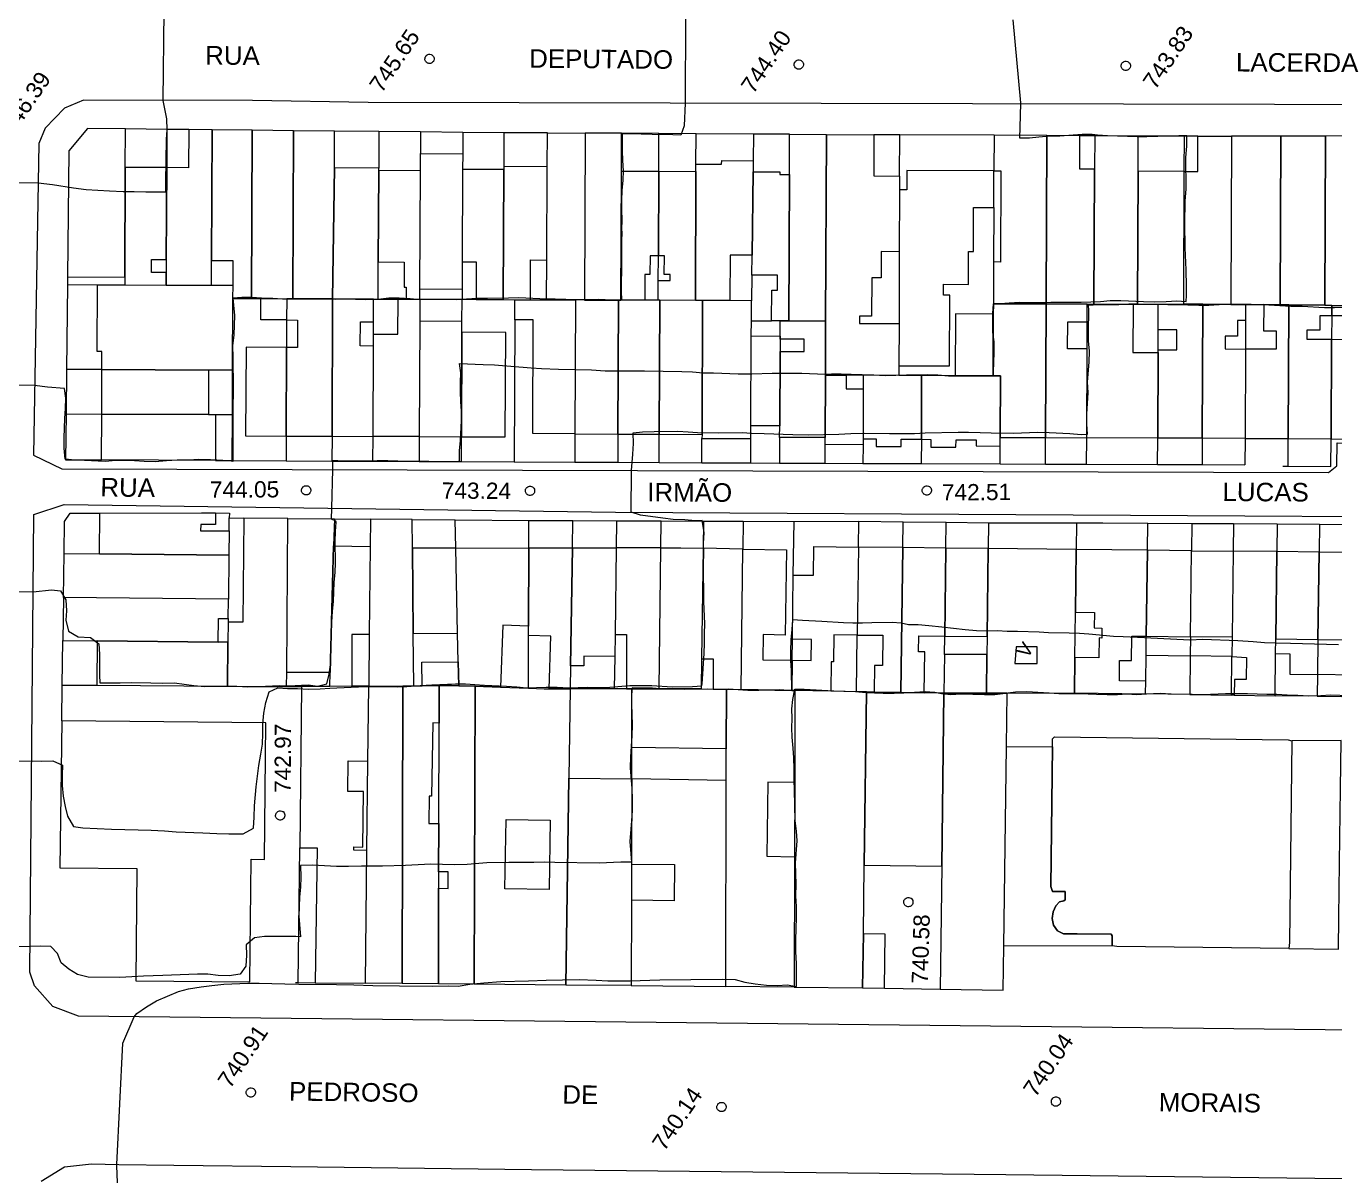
# Model space of a CAD drawing. Header units: metres. Extents: x 325024 to 7190115, y 7391967 to 10157759.
# Drawn here: x 325945.9 to 326087, y 7393134.6 to 7393258.6 of the extents above; entities that cross this region are included whole.
import ezdxf
from ezdxf.enums import TextEntityAlignment as Align

# ---------------------------------------------------------------- set-up
doc = ezdxf.new("R2010")
doc.units = ezdxf.units.M
doc.layers.get('0').update_dxf_attribs({"lineweight": 18})
for name, color, linetype, lineweight in [('100_SIST_VIARIO_MEIO_FIO', 1, 'Continuous', 18), ('160_P_SIMP_ASF_TOP', 7, 'Continuous', 18), ('168_P_SIMP_PARALE_TOP', 7, 'Continuous', 18), ('206_MURO_E_MURO_ARRIMO', 7, 'Continuous', 18), ('214_PROJ_BEIRAL_EDIF', 10, 'Continuous', 18), ('600_CURVA_MESTRA', 14, 'Continuous', 18), ('604_CURVA_INTERM', 7, 'Continuous', 18), ('606_PTO_COTADO', 7, 'Continuous', 18), ('608_PTO_COTADO_INTERVIA', 1, 'Continuous', 18)]:
    doc.layers.add(name, color=color, linetype=linetype, lineweight=lineweight)
doc.styles.add('Style-Arial', font='arial.ttf', dxfattribs={"height": 1.75})

# ---------------------------------------------------------------- blocks, each defined once
blk = doc.blocks.new('SP09')
at = {"color": 0, "linetype": 'Continuous'}
blk.add_lwpolyline([(-0.03, -0.51), (-0.14, -0.49), (-0.24, -0.46), (-0.31, -0.42), (-0.35, -0.39), (-0.42, -0.31), (-0.47, -0.24), (-0.51, -0.15), (-0.52, -0.09), (-0.52, 0.03), (-0.51, 0.11), (-0.48, 0.2), (-0.44, 0.27), (-0.4, 0.33), (-0.32, 0.39), (-0.23, 0.44), (-0.15, 0.48), (-0.1, 0.48), (-0.03, 0.48), (0.08, 0.48), (0.19, 0.44), (0.27, 0.4), (0.35, 0.32), (0.41, 0.23), (0.46, 0.11), (0.48, 0.03), (0.48, -0.03), (0.47, -0.08), (0.44, -0.21), (0.38, -0.3), (0.31, -0.38), (0.23, -0.44), (0.1, -0.49), (0.02, -0.51)], close=True, dxfattribs=at)

msp = doc.modelspace()

# ---------------------------------------------------------------- linework, layer by layer
at = {"layer": '100_SIST_VIARIO_MEIO_FIO'}
for points in [[(326099.874, 7393250.045), (326157.41, 7393249.275), (326160.073, 7393247.978), (326161.406, 7393246.186), (326161.914, 7393244.011), (326161.632, 7393186.544), (326160.989, 7393153.836), (326160.048, 7393151.811), (326158.382, 7393150.323), (326156.264, 7393149.612), (326108.934, 7393150.104), (325951.581, 7393151.809), (325948.802, 7393152.852), (325946.853, 7393155.089), (325946.333, 7393156.555), (325946.771, 7393205.918), (325950.036, 7393207.008), (326009.491, 7393206.178), (326108.176, 7393205.594), (326108.257, 7393213.333), (326099.404, 7393213.382), (326099.658, 7393233.89)], [(325970.343, 7393250.546), (325952.118, 7393250.601), (325950.057, 7393249.726), (325947.998, 7393247.581), (325947.31, 7393245.933), (325946.716, 7393212.305), (325949.776, 7393210.848), (326086.36, 7393210.435), (326087.268, 7393211.154), (326087.285, 7393213.652), (326096.438, 7393213.569), (326096.643, 7393236.735), (326096.812, 7393250.086), (325982.822, 7393250.332)]]:
    msp.add_lwpolyline(points, close=True, dxfattribs=at)
msp.add_lwpolyline([(326154.585, 7393133.469), (326051.557, 7393134.71), (326000.413, 7393135.256), (325974.475, 7393135.565), (325961.878, 7393135.725), (325955.95, 7393135.8), (325952.986, 7393135.838), (325950.057, 7393135.542), (325947.572, 7393133.979)], dxfattribs=at)
at = {"layer": '206_MURO_E_MURO_ARRIMO'}
for p, q in [((325961.108, 7393247.453), (325956.634, 7393247.5)), ((325963.471, 7393247.428), (325961.108, 7393247.453)), ((325983.967, 7393247.214), (325979.191, 7393247.264)), ((325988.464, 7393247.167), (325983.967, 7393247.214)), ((325993.014, 7393247.119), (325988.464, 7393247.167)), ((325997.443, 7393247.095), (325993.014, 7393247.119)), ((326002.135, 7393247.07), (325997.443, 7393247.095)), ((326014.163, 7393247.005), (326010.145, 7393247.027)), ((326018.169, 7393246.983), (326014.163, 7393247.005)), ((326024.368, 7393246.95), (326018.169, 7393246.983)), ((326028.248, 7393246.929), (326024.368, 7393246.95)), ((326040.136, 7393246.864), (326037.348, 7393246.879)), ((326050.297, 7393246.809), (326040.136, 7393246.864)), ((326061.146, 7393246.75), (326059.544, 7393246.759)), ((326069.657, 7393246.704), (326065.843, 7393246.725)), ((326070.821, 7393246.706), (326069.657, 7393246.704)), ((326072.266, 7393246.709), (326070.821, 7393246.706)), ((325950.411, 7393231.532), (325950.403, 7393230.711)), ((325950.403, 7393230.711), (325950.306, 7393221.556)), ((325950.306, 7393221.556), (325950.241, 7393216.767)), ((325950.241, 7393216.767), (325950.173, 7393211.818)), ((326086.606, 7393211.092), (326086.646, 7393214.078)), ((325950.173, 7393211.818), (325954.065, 7393211.8)), ((325966.35, 7393211.744), (325968.127, 7393211.735)), ((325968.127, 7393211.735), (325973.963, 7393211.709)), ((325973.963, 7393211.709), (325978.91, 7393211.686)), ((325978.91, 7393211.686), (325983.326, 7393211.666)), ((325983.326, 7393211.666), (325988.315, 7393211.643)), ((325988.315, 7393211.643), (325992.865, 7393211.622)), ((325992.865, 7393211.622), (325998.559, 7393211.596)), ((325998.559, 7393211.596), (326005.089, 7393211.566)), ((326005.089, 7393211.566), (326009.719, 7393211.545)), ((326009.719, 7393211.545), (326014.192, 7393211.524)), ((326014.192, 7393211.524), (326018.796, 7393211.503)), ((326018.796, 7393211.503), (326024.063, 7393211.479)), ((326024.063, 7393211.479), (326027.168, 7393211.465)), ((326027.168, 7393211.465), (326032.073, 7393211.443)), ((326032.073, 7393211.443), (326036.161, 7393211.424)), ((326036.161, 7393211.424), (326042.446, 7393211.404)), ((326042.446, 7393211.404), (326050.958, 7393211.376)), ((326050.958, 7393211.376), (326055.849, 7393211.361)), ((326055.849, 7393211.361), (326060.276, 7393211.346)), ((326060.276, 7393211.346), (326067.926, 7393211.322)), ((326067.926, 7393211.322), (326072.736, 7393211.306)), ((326072.736, 7393211.306), (326077.349, 7393211.291)), ((326081.446, 7393211.125), (326082.006, 7393211.121)), ((326082.006, 7393211.121), (326086.606, 7393211.092)), ((325950.081, 7393205.173), (325950.7, 7393206.06)), ((325950.7, 7393206.06), (325953.891, 7393206.071)), ((325966.357, 7393206.081), (325967.851, 7393206.056)), ((325967.851, 7393206.056), (325967.842, 7393205.541)), ((325950.034, 7393201.723), (325950.081, 7393205.173)), ((325967.842, 7393205.541), (325969.419, 7393205.528)), ((325979.176, 7393205.451), (325983.069, 7393205.42)), ((325987.546, 7393205.385), (325992.195, 7393205.348)), ((325992.195, 7393205.348), (326000.146, 7393205.285)), ((326000.146, 7393205.285), (326004.882, 7393205.264)), ((326004.882, 7393205.264), (326009.589, 7393205.243)), ((326009.589, 7393205.243), (326014.41, 7393205.222)), ((326014.41, 7393205.222), (326018.956, 7393205.202)), ((326018.956, 7393205.202), (326023.255, 7393205.183)), ((326023.255, 7393205.183), (326028.73, 7393205.158)), ((326028.73, 7393205.158), (326035.711, 7393205.2)), ((326035.711, 7393205.2), (326040.494, 7393205.138)), ((326040.494, 7393205.138), (326045.131, 7393205.078)), ((326045.131, 7393205.078), (326049.714, 7393205.018)), ((326049.714, 7393205.018), (326059.19, 7393205.019)), ((326059.19, 7393205.019), (326062.027, 7393205.02)), ((326062.027, 7393205.02), (326066.869, 7393204.989)), ((326066.869, 7393204.989), (326071.635, 7393204.958)), ((326071.635, 7393204.958), (326076.119, 7393204.929)), ((326076.119, 7393204.929), (326080.826, 7393204.899)), ((326080.826, 7393204.899), (326085.375, 7393204.87)), ((326085.375, 7393204.87), (326093.272, 7393204.82)), ((325949.839, 7393187.528), (325949.905, 7393192.34)), ((325949.786, 7393183.681), (325949.839, 7393187.528)), ((325974.98, 7393155.443), (325975.275, 7393155.44)), ((325975.275, 7393155.44), (325977.111, 7393155.42)), ((326038.468, 7393154.832), (326044.488, 7393154.74))]:
    msp.add_line(p, q, dxfattribs=at)
for points in [[(325961.108, 7393247.453), (325961.09, 7393243.328)], [(325983.967, 7393247.214), (325983.95, 7393243.283)], [(325988.464, 7393247.167), (325988.454, 7393244.836)], [(325993.014, 7393247.119), (325993.004, 7393244.817)], [(325997.443, 7393247.095), (325997.428, 7393243.442)], [(326014.146, 7393242.933), (326014.163, 7393247.005)], [(326018.155, 7393243.705), (326018.169, 7393246.983)], [(326024.368, 7393246.95), (326024.331, 7393244.067)], [(326040.117, 7393242.411), (326040.136, 7393246.864)], [(326070.805, 7393242.909), (326070.821, 7393246.706)], [(326050.265, 7393239.032), (326050.24, 7393233.148)], [(326014.097, 7393231.16), (326014.108, 7393233.807)], [(326024.172, 7393231.732), (326024.136, 7393228.973)], [(325950.403, 7393230.711), (325953.643, 7393230.697)], [(325992.943, 7393230.187), (325992.938, 7393229.104)], [(325983.891, 7393229.142), (325986.038, 7393229.133)], [(325992.938, 7393229.104), (325988.388, 7393229.123)], [(325992.928, 7393226.73), (325992.938, 7393229.104)], [(325994.458, 7393229.098), (325992.938, 7393229.104)], [(326086.701, 7393227.368), (326086.69, 7393224.773)], [(325974.026, 7393226.893), (325974.014, 7393223.932)], [(325983.383, 7393225.361), (325983.389, 7393226.701)], [(325998.624, 7393226.918), (325998.559, 7393211.596)], [(326024.127, 7393226.808), (326026.309, 7393226.799)], [(326067.977, 7393223.666), (326067.986, 7393225.834)], [(326077.414, 7393226.844), (326077.401, 7393223.757)], [(325954.106, 7393221.54), (325950.306, 7393221.556)], [(325968.168, 7393221.481), (325968.148, 7393216.693)], [(325950.241, 7393216.767), (325954.086, 7393216.751)], [(325966.371, 7393216.7), (325968.148, 7393216.693)], [(325968.148, 7393216.693), (325968.127, 7393211.735)], [(325973.974, 7393214.382), (325973.963, 7393211.709)], [(325978.921, 7393214.361), (325978.91, 7393211.686)], [(325983.326, 7393211.666), (325983.337, 7393214.343)], [(325988.326, 7393214.322), (325988.315, 7393211.643)], [(325992.865, 7393211.622), (325992.876, 7393214.303)], [(326005.102, 7393214.618), (326005.089, 7393211.566)], [(326009.732, 7393214.598), (326009.719, 7393211.545)], [(326014.192, 7393211.524), (326014.205, 7393214.58)], [(326027.18, 7393214.233), (326027.168, 7393211.465)], [(326018.796, 7393211.503), (326018.807, 7393214.128)], [(326024.063, 7393211.479), (326024.074, 7393214.106)], [(326032.073, 7393211.443), (326032.081, 7393213.451)], [(326036.17, 7393213.434), (326036.161, 7393211.424)], [(326042.457, 7393214.027), (326042.446, 7393211.404)], [(326050.958, 7393211.376), (326050.966, 7393213.3)], [(326055.849, 7393211.361), (326055.861, 7393214.213)], [(326060.276, 7393211.346), (326060.288, 7393214.193)], [(326067.926, 7393211.322), (326067.937, 7393214.16)], [(326072.748, 7393214.139), (326072.736, 7393211.306)], [(326077.361, 7393214.118), (326077.349, 7393211.291)], [(326082.006, 7393211.121), (326082.018, 7393214.098)], [(325967.827, 7393204.149), (325967.842, 7393205.541)], [(325992.261, 7393202.299), (325992.195, 7393205.348)], [(326000.138, 7393202.305), (326000.146, 7393205.285)], [(326004.837, 7393202.309), (326004.882, 7393205.264)], [(326009.589, 7393205.243), (326009.551, 7393202.313)], [(326014.372, 7393202.317), (326014.41, 7393205.222)], [(326018.956, 7393205.202), (326018.918, 7393202.274)], [(326023.255, 7393205.183), (326023.216, 7393202.194)], [(326028.654, 7393199.384), (326028.73, 7393205.158)], [(326035.675, 7393202.397), (326035.711, 7393205.2)], [(326040.457, 7393202.346), (326040.494, 7393205.138)], [(326045.096, 7393202.296), (326045.131, 7393205.078)], [(326049.714, 7393205.018), (326049.678, 7393202.247)], [(326059.19, 7393205.019), (326059.154, 7393202.146)], [(326066.831, 7393202.063), (326066.869, 7393204.989)], [(326071.635, 7393204.958), (326071.598, 7393202.012)], [(326076.119, 7393204.929), (326076.081, 7393201.964)], [(326080.826, 7393204.899), (326080.788, 7393201.914)], [(326085.375, 7393204.87), (326085.337, 7393201.865)], [(325967.726, 7393194.705), (325967.722, 7393194.321)], [(326000.099, 7393187.188), (326000.114, 7393192.865)], [(326028.535, 7393190.198), (326028.564, 7393192.458)], [(326035.472, 7393186.81), (326035.551, 7393192.92)], [(326044.949, 7393190.815), (326044.974, 7393192.802)], [(326066.686, 7393190.738), (326066.713, 7393192.795)], [(326071.479, 7393192.734), (326071.453, 7393190.677)], [(326085.216, 7393192.437), (326085.168, 7393188.662)], [(326009.399, 7393190.617), (326009.353, 7393187.116)], [(325949.839, 7393187.528), (325953.572, 7393187.502)], [(325974.025, 7393187.383), (325975.617, 7393187.384)], [(326076.182, 7393186.432), (326075.883, 7393186.435)], [(325975.275, 7393155.44), (325975.431, 7393169.982)]]:
    msp.add_lwpolyline(points, dxfattribs=at)
at = {"layer": '214_PROJ_BEIRAL_EDIF'}
for points in [[(325956.617, 7393243.347), (325956.634, 7393247.5), (325952.559, 7393247.542), (325950.554, 7393245.148), (325950.411, 7393231.532), (325956.567, 7393231.507)], [(325961.09, 7393243.328), (325961.049, 7393233.413), (325961.043, 7393232.011), (325961.037, 7393230.666), (325965.911, 7393230.646), (325965.923, 7393233.317), (325965.982, 7393247.402), (325963.471, 7393247.428), (325963.454, 7393243.319)], [(325965.923, 7393233.317), (325968.217, 7393233.307), (325968.206, 7393230.636), (325968.2, 7393229.208), (325970.226, 7393229.199), (325970.302, 7393247.357), (325965.982, 7393247.402)], [(325971.239, 7393229.195), (325974.036, 7393229.183), (325974.703, 7393229.18), (325974.779, 7393247.31), (325970.302, 7393247.357), (325970.226, 7393229.199)], [(325979.174, 7393243.303), (325979.191, 7393247.264), (325974.779, 7393247.31), (325974.703, 7393229.18), (325978.983, 7393229.162)], [(326002.078, 7393233.362), (326002.12, 7393243.422), (326002.135, 7393247.07), (326006.205, 7393247.048), (326006.129, 7393229.049), (326005.162, 7393229.053), (326002.06, 7393229.066)], [(326010.127, 7393242.95), (326010.145, 7393247.027), (326006.205, 7393247.048), (326006.129, 7393229.049), (326009.792, 7393229.034), (326010.069, 7393229.032)], [(326028.23, 7393242.595), (326028.248, 7393246.929), (326032.221, 7393246.907), (326032.137, 7393226.774), (326028.164, 7393226.791)], [(326040.05, 7393226.5), (326040.031, 7393221.955), (326040.027, 7393220.911), (326036.201, 7393220.927), (326034.353, 7393220.935), (326032.113, 7393220.944), (326032.137, 7393226.774), (326032.221, 7393246.907), (326037.348, 7393246.879), (326037.329, 7393242.423), (326040.117, 7393242.411), (326040.111, 7393240.945), (326040.083, 7393234.258), (326038.128, 7393234.267), (326038.117, 7393231.429), (326037.117, 7393231.433), (326037.1, 7393227.311), (326035.802, 7393227.317), (326035.799, 7393226.518)], [(326050.24, 7393233.148), (326050.221, 7393228.636), (326055.921, 7393228.623), (326055.997, 7393246.778), (326050.297, 7393246.809), (326050.281, 7393242.966), (326051.029, 7393242.963), (326050.988, 7393233.144)], [(326061.131, 7393243.156), (326059.529, 7393243.162), (326059.544, 7393246.759), (326055.997, 7393246.778), (326055.921, 7393228.623), (326060.348, 7393228.613), (326061.07, 7393228.612)], [(326061.131, 7393243.156), (326061.07, 7393228.612), (326065.297, 7393228.602), (326065.767, 7393228.601), (326065.827, 7393242.93), (326065.843, 7393246.725), (326061.146, 7393246.75)], [(326070.805, 7393242.909), (326072.25, 7393242.903), (326072.266, 7393246.709), (326075.894, 7393246.715), (326075.818, 7393228.578), (326072.809, 7393228.585), (326070.745, 7393228.59)], [(326079.376, 7393228.555), (326081.148, 7393228.538), (326081.224, 7393246.725), (326075.894, 7393246.715), (326075.818, 7393228.578), (326077.421, 7393228.575)], [(326086.03, 7393246.733), (326081.224, 7393246.725), (326081.148, 7393228.538), (326082.079, 7393228.525), (326085.954, 7393228.475)], [(326086.03, 7393246.733), (326085.954, 7393228.475), (326086.706, 7393228.465), (326090.98, 7393228.409), (326091.057, 7393246.742)], [(325992.997, 7393243.139), (325992.955, 7393233.175), (325992.943, 7393230.187), (325988.393, 7393230.206), (325988.446, 7393242.987), (325988.454, 7393244.836), (325993.004, 7393244.817)], [(326021.809, 7393228.983), (326018.87, 7393228.996), (326018.094, 7393228.999), (326018.152, 7393242.916), (326018.155, 7393243.705), (326020.927, 7393243.693), (326020.929, 7393244.081), (326024.331, 7393244.067), (326024.315, 7393242.867), (326024.199, 7393233.867), (326021.83, 7393233.877)], [(325961.043, 7393232.011), (325959.465, 7393232.017), (325959.471, 7393233.419), (325961.049, 7393233.413), (325961.09, 7393243.328), (325956.617, 7393243.347), (325956.567, 7393231.507), (325956.564, 7393230.685), (325961.037, 7393230.666)], [(325983.908, 7393233.159), (325983.949, 7393243.006), (325983.95, 7393243.283), (325979.174, 7393243.303), (325978.983, 7393229.162), (325983.399, 7393229.144), (325983.891, 7393229.142)], [(325988.388, 7393229.123), (325988.393, 7393230.206), (325988.446, 7393242.987), (325983.949, 7393243.006), (325983.908, 7393233.159), (325986.711, 7393233.147), (325986.7, 7393230.419), (325986.917, 7393230.418), (325986.912, 7393229.129)], [(325994.458, 7393229.098), (325997.368, 7393229.086), (325997.427, 7393243.12), (325992.997, 7393243.139), (325992.955, 7393233.175), (325994.476, 7393233.169)], [(326000.3, 7393229.073), (326000.318, 7393233.369), (326002.078, 7393233.362), (326002.12, 7393243.422), (325997.428, 7393243.442), (325997.427, 7393243.12), (325997.368, 7393229.086), (325998.633, 7393229.08)], [(326014.146, 7393242.933), (326014.108, 7393233.807), (326013.208, 7393233.81), (326013.199, 7393231.81), (326012.652, 7393231.813), (326012.641, 7393229.022), (326010.069, 7393229.032), (326010.127, 7393242.95)], [(326014.097, 7393231.16), (326015.368, 7393231.155), (326015.371, 7393231.788), (326014.74, 7393231.791), (326014.749, 7393233.804), (326014.108, 7393233.807), (326014.146, 7393242.933), (326018.152, 7393242.916), (326018.094, 7393228.999), (326014.266, 7393229.015), (326014.088, 7393229.016)], [(326026.309, 7393226.799), (326026.323, 7393230.095), (326026.954, 7393230.093), (326026.961, 7393231.72), (326024.172, 7393231.732), (326024.199, 7393233.867), (326024.315, 7393242.867), (326027.211, 7393242.855), (326027.21, 7393242.599), (326028.23, 7393242.595), (326028.164, 7393226.791), (326027.233, 7393226.795)], [(326050.265, 7393239.032), (326050.281, 7393242.966), (326040.888, 7393243.005), (326040.879, 7393240.942), (326040.111, 7393240.945), (326040.083, 7393234.258), (326040.05, 7393226.5), (326040.031, 7393221.955), (326045.498, 7393221.932), (326045.53, 7393229.556), (326044.835, 7393229.559), (326044.84, 7393230.742), (326047.537, 7393230.73), (326047.551, 7393234.277), (326048.066, 7393234.275), (326048.086, 7393239.041)], [(326065.827, 7393242.93), (326065.767, 7393228.601), (326067.998, 7393228.596), (326070.745, 7393228.59), (326070.805, 7393242.909)], [(325953.643, 7393230.697), (325956.564, 7393230.685), (325961.037, 7393230.666), (325965.911, 7393230.646), (325968.206, 7393230.636), (325968.2, 7393229.208), (325968.168, 7393221.481), (325965.616, 7393221.492), (325954.106, 7393221.54), (325954.114, 7393223.498), (325953.613, 7393223.5)], [(325971.239, 7393229.195), (325974.036, 7393229.183), (325974.026, 7393226.893), (325971.229, 7393226.904)], [(325978.921, 7393214.361), (325978.983, 7393229.162), (325974.703, 7393229.18), (325974.036, 7393229.183), (325974.026, 7393226.893), (325975.203, 7393226.888), (325975.191, 7393223.927), (325974.014, 7393223.932), (325973.974, 7393214.382)], [(325983.389, 7393226.701), (325983.399, 7393229.144), (325978.983, 7393229.162), (325978.921, 7393214.361), (325983.337, 7393214.343), (325983.378, 7393224.087), (325981.966, 7393224.093), (325981.977, 7393226.707)], [(325983.337, 7393214.343), (325983.378, 7393224.087), (325983.383, 7393225.361), (325986.022, 7393225.35), (325986.038, 7393229.133), (325986.912, 7393229.129), (325988.388, 7393229.123), (325988.378, 7393226.749), (325988.326, 7393214.322)], [(326000.3, 7393229.073), (326002.06, 7393229.066), (326005.162, 7393229.053), (326005.102, 7393214.618), (326000.566, 7393214.637), (326000.617, 7393226.909), (325998.624, 7393226.918), (325998.633, 7393229.08)], [(326009.732, 7393214.598), (326009.792, 7393229.034), (326006.129, 7393229.049), (326005.162, 7393229.053), (326005.102, 7393214.618)], [(326014.205, 7393214.58), (326014.266, 7393229.015), (326014.088, 7393229.016), (326012.641, 7393229.022), (326010.069, 7393229.032), (326009.792, 7393229.034), (326009.732, 7393214.598)], [(326014.205, 7393214.58), (326018.809, 7393214.56), (326018.87, 7393228.996), (326018.094, 7393228.999), (326014.266, 7393229.015)], [(326018.87, 7393228.996), (326018.809, 7393214.56), (326018.807, 7393214.128), (326024.074, 7393214.106), (326024.08, 7393215.493), (326024.121, 7393225.173), (326024.127, 7393226.808), (326024.136, 7393228.973), (326021.809, 7393228.983)], [(326050.969, 7393214.234), (326055.861, 7393214.213), (326055.921, 7393228.623), (326050.221, 7393228.636), (326050.217, 7393227.528), (326050.189, 7393220.869), (326050.997, 7393220.865)], [(326060.34, 7393226.687), (326060.348, 7393228.613), (326055.921, 7393228.623), (326055.861, 7393214.213), (326060.288, 7393214.193), (326060.328, 7393223.78), (326058.223, 7393223.789), (326058.235, 7393226.696)], [(326065.297, 7393228.602), (326065.275, 7393223.386), (326067.976, 7393223.375), (326067.937, 7393214.16), (326060.288, 7393214.193), (326060.328, 7393223.78), (326060.34, 7393226.687), (326060.348, 7393228.613), (326061.07, 7393228.612)], [(326067.986, 7393225.834), (326067.998, 7393228.596), (326070.745, 7393228.59), (326072.809, 7393228.585), (326072.748, 7393214.139), (326067.937, 7393214.16), (326067.976, 7393223.375), (326067.977, 7393223.666), (326070.006, 7393223.658), (326070.015, 7393225.826)], [(326077.414, 7393226.844), (326076.539, 7393226.848), (326076.532, 7393225.134), (326075.209, 7393225.14), (326075.203, 7393223.766), (326077.401, 7393223.757), (326077.361, 7393214.118), (326072.748, 7393214.139), (326072.809, 7393228.585), (326075.818, 7393228.578), (326077.421, 7393228.575)], [(326082.018, 7393214.098), (326082.079, 7393228.525), (326081.148, 7393228.538), (326079.376, 7393228.555), (326079.365, 7393225.74), (326080.714, 7393225.734), (326080.706, 7393223.743), (326077.401, 7393223.757), (326077.361, 7393214.118)], [(326082.018, 7393214.098), (326086.646, 7393214.078), (326086.69, 7393224.773), (326084.069, 7393224.784), (326084.073, 7393225.83), (326085.441, 7393225.824), (326085.447, 7393227.374), (326086.701, 7393227.368), (326086.706, 7393228.465), (326085.954, 7393228.475), (326082.079, 7393228.525)], [(326086.69, 7393224.773), (326086.646, 7393214.078), (326091.057, 7393214.02), (326091.097, 7393223.546), (326091.103, 7393224.963), (326090.98, 7393228.409), (326086.706, 7393228.465), (326086.701, 7393227.368), (326088.557, 7393227.361), (326088.546, 7393224.765)], [(326046.108, 7393220.886), (326050.189, 7393220.869), (326050.217, 7393227.528), (326046.136, 7393227.545)], [(325992.876, 7393214.303), (325992.924, 7393225.569), (325992.928, 7393226.73), (325988.378, 7393226.749), (325988.326, 7393214.322)], [(325992.924, 7393225.569), (325992.876, 7393214.303), (325997.6, 7393214.283), (325997.647, 7393225.549)], [(326027.224, 7393224.821), (326027.226, 7393225.16), (326027.233, 7393226.795), (326028.164, 7393226.791), (326032.137, 7393226.774), (326032.113, 7393220.944), (326032.085, 7393214.213), (326027.18, 7393214.233), (326027.185, 7393215.48), (326027.219, 7393223.494), (326029.811, 7393223.483), (326029.817, 7393224.81)], [(326027.224, 7393224.821), (326027.219, 7393223.494), (326027.185, 7393215.48), (326024.08, 7393215.493), (326024.121, 7393225.173), (326027.226, 7393225.16)], [(325973.974, 7393214.382), (325974.014, 7393223.932), (325969.646, 7393223.951), (325969.606, 7393214.4)], [(325954.086, 7393216.751), (325954.106, 7393221.54), (325965.616, 7393221.492), (325965.596, 7393216.703)], [(326032.085, 7393214.213), (326032.113, 7393220.944), (326034.353, 7393220.935), (326034.347, 7393219.474), (326036.195, 7393219.466), (326036.173, 7393214.088), (326036.17, 7393213.434), (326032.081, 7393213.451)], [(326042.457, 7393214.027), (326042.486, 7393220.901), (326040.027, 7393220.911), (326036.201, 7393220.927), (326036.195, 7393219.466), (326036.173, 7393214.088), (326037.596, 7393214.082), (326037.593, 7393213.255), (326040.277, 7393213.243), (326040.28, 7393214.036)], [(326050.189, 7393220.869), (326046.108, 7393220.886), (326042.486, 7393220.901), (326042.457, 7393214.027), (326043.491, 7393214.023), (326043.488, 7393213.187), (326046.192, 7393213.176), (326046.196, 7393213.976), (326048.364, 7393213.967), (326048.361, 7393213.31), (326050.966, 7393213.3), (326050.969, 7393214.234), (326050.997, 7393220.865)], [(325954.086, 7393216.751), (325965.596, 7393216.703), (325966.371, 7393216.7), (325966.35, 7393211.744), (325954.065, 7393211.8)], [(325967.827, 7393204.149), (325967.799, 7393201.533), (325953.861, 7393201.682), (325953.891, 7393206.071), (325964.839, 7393206.107), (325966.357, 7393206.081), (325966.348, 7393204.826), (325964.756, 7393204.837), (325964.752, 7393204.171)], [(325967.722, 7393194.321), (325967.699, 7393192.149), (325967.648, 7393187.405), (325971.003, 7393187.382), (325974.025, 7393187.383), (325974.037, 7393188.888), (325974.168, 7393205.491), (325969.419, 7393205.528), (325969.299, 7393194.304)], [(325979.094, 7393202.525), (325978.711, 7393188.89), (325974.037, 7393188.888), (325974.168, 7393205.491), (325979.176, 7393205.451)], [(325987.678, 7393193.069), (325987.579, 7393202.296), (325987.546, 7393205.385), (325983.069, 7393205.42), (325983.037, 7393202.483), (325982.936, 7393192.994), (325982.876, 7393187.39), (325986.555, 7393187.429), (325987.739, 7393187.442)], [(325953.861, 7393201.682), (325967.799, 7393201.533), (325967.748, 7393196.775), (325949.968, 7393196.966), (325950.034, 7393201.723)], [(325981.069, 7393187.388), (325978.669, 7393187.385), (325978.711, 7393188.89), (325979.094, 7393202.525), (325983.037, 7393202.483), (325982.936, 7393192.994), (325981.067, 7393192.994)], [(325992.261, 7393202.299), (325987.579, 7393202.296), (325987.678, 7393193.069), (325992.46, 7393193.12)], [(326000.138, 7393202.305), (326000.116, 7393193.884), (325997.339, 7393193.983), (325997.1, 7393187.295), (325994.337, 7393187.394), (325992.583, 7393187.457), (325992.527, 7393190.024), (325992.46, 7393193.12), (325992.261, 7393202.299)], [(326002.312, 7393187.126), (326002.515, 7393192.779), (326000.114, 7393192.865), (326000.116, 7393193.884), (326000.138, 7393202.305), (326004.837, 7393202.309), (326004.642, 7393189.603), (326004.604, 7393187.123)], [(326009.551, 7393202.313), (326009.429, 7393192.971), (326009.399, 7393190.617), (326006.078, 7393190.622), (326006.077, 7393189.6), (326004.642, 7393189.603), (326004.837, 7393202.309)], [(326010.672, 7393187.114), (326011.259, 7393187.113), (326014.174, 7393187.109), (326014.372, 7393202.317), (326009.551, 7393202.313), (326009.429, 7393192.971), (326010.681, 7393192.97)], [(326014.372, 7393202.317), (326016.521, 7393202.318), (326018.918, 7393202.274), (326018.763, 7393190.357), (326018.721, 7393187.102), (326014.174, 7393187.109)], [(326019.994, 7393187.098), (326021.445, 7393187.071), (326023.019, 7393187.042), (326023.216, 7393202.194), (326018.918, 7393202.274), (326018.763, 7393190.357), (326019.999, 7393190.356)], [(326023.216, 7393202.194), (326027.935, 7393202.106), (326027.764, 7393192.917), (326025.415, 7393192.961), (326025.365, 7393190.247), (326028.535, 7393190.198), (326028.492, 7393186.94), (326023.019, 7393187.042)], [(326032.686, 7393186.862), (326028.833, 7393186.934), (326028.492, 7393186.94), (326028.535, 7393190.198), (326030.576, 7393190.166), (326030.6, 7393192.436), (326028.564, 7393192.458), (326028.654, 7393199.384), (326030.815, 7393199.361), (326030.848, 7393202.449), (326035.675, 7393202.397), (326035.551, 7393192.92), (326033.018, 7393192.948), (326032.987, 7393190.026), (326032.72, 7393190.029)], [(326037.388, 7393186.775), (326040.254, 7393186.721), (326040.457, 7393202.346), (326035.675, 7393202.397), (326035.551, 7393192.92), (326038.296, 7393192.891), (326038.261, 7393189.636), (326037.419, 7393189.645)], [(326040.457, 7393202.346), (326040.254, 7393186.721), (326042.779, 7393186.68), (326042.826, 7393191.098), (326042.155, 7393191.106), (326042.173, 7393192.832), (326044.974, 7393192.802), (326045.096, 7393202.296)], [(326049.557, 7393192.753), (326049.678, 7393202.247), (326045.096, 7393202.296), (326044.974, 7393192.802)], [(326049.678, 7393202.247), (326049.557, 7393192.753), (326049.532, 7393190.823), (326049.479, 7393186.655), (326051.704, 7393186.659), (326058.956, 7393186.672), (326059.005, 7393190.486), (326059.067, 7393195.378), (326059.154, 7393202.146)], [(326059.005, 7393190.486), (326058.956, 7393186.672), (326066.633, 7393186.56), (326066.65, 7393187.931), (326063.805, 7393187.967), (326063.834, 7393190.18), (326065.133, 7393190.163), (326065.167, 7393192.814), (326066.713, 7393192.795), (326066.831, 7393202.063), (326059.154, 7393202.146), (326059.067, 7393195.378), (326061.118, 7393195.352), (326061.097, 7393193.679), (326061.926, 7393193.668), (326061.912, 7393192.597), (326061.631, 7393192.6), (326061.603, 7393190.453)], [(326066.831, 7393202.063), (326066.713, 7393192.795), (326071.479, 7393192.734), (326071.598, 7393202.012)], [(326071.479, 7393192.734), (326071.598, 7393202.012), (326076.081, 7393201.964), (326075.963, 7393192.676)], [(326076.182, 7393186.432), (326080.589, 7393186.378), (326080.647, 7393190.912), (326080.667, 7393192.495), (326080.788, 7393201.914), (326076.081, 7393201.964), (326075.963, 7393192.676), (326075.936, 7393190.62), (326077.52, 7393190.48), (326077.489, 7393188.113), (326076.204, 7393188.129)], [(326085.216, 7393192.437), (326085.337, 7393201.865), (326080.788, 7393201.914), (326080.667, 7393192.495)], [(326085.168, 7393188.662), (326085.138, 7393186.322), (326087.785, 7393186.29), (326093.034, 7393186.226), (326093.084, 7393190.092), (326093.167, 7393196.61), (326093.179, 7393197.573), (326090.193, 7393197.605), (326090.238, 7393201.813), (326085.337, 7393201.865), (326085.216, 7393192.437), (326089.07, 7393192.387), (326089.021, 7393188.577)], [(325953.605, 7393192.3), (325966.651, 7393192.16), (325966.668, 7393194.712), (325967.726, 7393194.705), (325967.748, 7393196.775), (325949.968, 7393196.966), (325949.905, 7393192.34)], [(325966.651, 7393192.16), (325953.605, 7393192.3), (325953.572, 7393187.502), (325967.648, 7393187.405), (325967.699, 7393192.149)], [(326049.532, 7393190.823), (326044.949, 7393190.815), (326044.896, 7393186.646), (326049.479, 7393186.655)], [(326052.697, 7393191.638), (326052.523, 7393189.834), (326054.934, 7393189.839), (326054.931, 7393191.642)], [(326071.453, 7393190.677), (326071.399, 7393186.49), (326066.633, 7393186.56), (326066.65, 7393187.931), (326066.686, 7393190.738)], [(326075.936, 7393190.62), (326071.453, 7393190.677), (326071.399, 7393186.49), (326075.883, 7393186.435)], [(326080.647, 7393190.912), (326082.197, 7393190.893), (326082.169, 7393188.7), (326085.168, 7393188.662), (326085.138, 7393186.322), (326080.589, 7393186.378)], [(325990.468, 7393187.471), (325988.636, 7393187.452), (325988.608, 7393189.982), (325992.527, 7393190.024), (325992.583, 7393187.457), (325991.782, 7393187.486)], [(325982.686, 7393169.692), (325982.789, 7393179.306), (325982.876, 7393187.39), (325986.555, 7393187.429), (325986.472, 7393155.336), (325982.533, 7393155.371)], [(325990.468, 7393187.471), (325990.457, 7393183.428), (325989.783, 7393183.438), (325989.661, 7393175.536), (325989.395, 7393175.541), (325989.35, 7393172.609), (325990.429, 7393172.592), (325990.415, 7393167.382), (325990.411, 7393165.609), (325990.384, 7393155.3), (325986.472, 7393155.336), (325986.555, 7393187.429), (325987.739, 7393187.442), (325988.636, 7393187.452)], [(325990.468, 7393187.471), (325991.782, 7393187.486), (325992.583, 7393187.457), (325994.337, 7393187.394), (325994.253, 7393155.266), (325990.384, 7393155.3), (325990.411, 7393165.609), (325991.428, 7393165.593), (325991.455, 7393167.366), (325990.415, 7393167.382), (325990.429, 7393172.592), (325990.457, 7393183.428)], [(325975.431, 7393169.982), (325977.334, 7393169.953), (325977.111, 7393155.42), (325982.533, 7393155.371), (325982.686, 7393169.692), (325981.265, 7393169.714), (325981.271, 7393170.071), (325982.223, 7393170.056), (325982.315, 7393176.027), (325980.62, 7393176.053), (325980.67, 7393179.338), (325982.789, 7393179.306), (325982.876, 7393187.39), (325981.069, 7393187.388), (325978.669, 7393187.385), (325975.617, 7393187.384)], [(326004.604, 7393187.123), (326004.456, 7393177.498), (326004.113, 7393155.177), (325994.253, 7393155.266), (325994.337, 7393187.394), (325997.1, 7393187.295), (326000.099, 7393187.188), (326001.791, 7393187.127), (326002.312, 7393187.126)], [(326004.456, 7393177.498), (326011.234, 7393177.411), (326011.243, 7393180.78), (326011.259, 7393187.113), (326010.672, 7393187.114), (326009.353, 7393187.116), (326004.604, 7393187.123)], [(326021.445, 7393187.071), (326021.428, 7393180.65), (326011.243, 7393180.78), (326011.259, 7393187.113), (326014.174, 7393187.109), (326018.721, 7393187.102), (326019.994, 7393187.098)], [(326028.786, 7393169.017), (326028.749, 7393154.945), (326021.361, 7393155.021), (326021.419, 7393177.241), (326021.428, 7393180.65), (326021.445, 7393187.071), (326023.019, 7393187.042), (326028.492, 7393186.94), (326028.833, 7393186.934), (326028.807, 7393177.02), (326025.891, 7393177.058), (326025.788, 7393169.055)], [(326028.833, 7393186.934), (326028.807, 7393177.02), (326028.786, 7393169.017), (326028.749, 7393154.945), (326036.13, 7393154.868), (326036.205, 7393160.682), (326036.3, 7393168.104), (326036.538, 7393186.791), (326035.472, 7393186.81), (326032.686, 7393186.862)], [(326042.779, 7393186.68), (326040.254, 7393186.721), (326037.388, 7393186.775), (326036.538, 7393186.791), (326036.3, 7393168.104), (326044.657, 7393167.997), (326044.896, 7393186.646)], [(326044.488, 7393154.74), (326051.295, 7393154.636), (326051.355, 7393159.36), (326051.631, 7393180.912), (326051.704, 7393186.659), (326049.479, 7393186.655), (326044.896, 7393186.646), (326044.657, 7393167.997)], [(325949.786, 7393183.681), (325949.568, 7393167.814), (325957.886, 7393167.725), (325957.756, 7393155.643), (325970.057, 7393155.511), (325970.198, 7393168.74), (325971.621, 7393168.725), (325971.779, 7393183.445)], [(326063.027, 7393159.405), (326063.019, 7393160.474), (326062.94, 7393160.665), (326059.249, 7393160.712), (326057.783, 7393160.707), (326057.129, 7393161.031), (326056.694, 7393161.62), (326056.572, 7393162.343), (326056.687, 7393163.073), (326056.943, 7393163.718), (326057.35, 7393164.143), (326057.827, 7393164.262), (326057.958, 7393164.346), (326057.969, 7393165.248), (326056.604, 7393165.274), (326056.401, 7393165.796), (326056.594, 7393180.848), (326056.605, 7393181.717), (326056.805, 7393181.952), (326082.003, 7393181.63), (326082.385, 7393181.495), (326082.151, 7393159.77), (326082.069, 7393159.112), (326063.538, 7393159.342)], [(326051.631, 7393180.912), (326056.594, 7393180.848), (326056.401, 7393165.796), (326056.604, 7393165.274), (326057.969, 7393165.248), (326057.958, 7393164.346), (326057.827, 7393164.262), (326057.35, 7393164.143), (326056.943, 7393163.718), (326056.687, 7393163.073), (326056.572, 7393162.343), (326056.694, 7393161.62), (326057.129, 7393161.031), (326057.783, 7393160.707), (326059.249, 7393160.712), (326062.94, 7393160.665), (326063.019, 7393160.474), (326063.027, 7393159.405), (326051.355, 7393159.36)], [(326087.658, 7393176.316), (326087.725, 7393181.557), (326082.385, 7393181.495), (326082.151, 7393159.77), (326082.069, 7393159.112), (326087.437, 7393159.035), (326087.481, 7393162.444), (326087.556, 7393168.348)], [(326004.456, 7393177.498), (326011.234, 7393177.411), (326011.21, 7393168.225), (326011.2, 7393164.313), (326011.176, 7393155.113), (326004.113, 7393155.177)], [(326011.2, 7393164.313), (326011.176, 7393155.113), (326021.361, 7393155.021), (326021.419, 7393177.241), (326011.234, 7393177.411), (326011.21, 7393168.225), (326015.845, 7393168.166), (326015.795, 7393164.254)], [(325997.679, 7393173.01), (326002.441, 7393172.937), (326002.326, 7393165.481), (325997.565, 7393165.554)], [(326036.205, 7393160.682), (326036.13, 7393154.868), (326038.468, 7393154.832), (326038.543, 7393160.652)]]:
    msp.add_lwpolyline(points, close=True, dxfattribs=at)
at = {"layer": '600_CURVA_MESTRA', "elevation": 745}
msp.add_lwpolyline([(326017.025, 7393259.488), (326016.986, 7393250.259), (326016.898, 7393247.833), (326016.509, 7393246.836), (326015.681, 7393246.867), (326013.417, 7393246.888), (326012.239, 7393246.946), (326011.187, 7393246.974), (326010.21, 7393246.922), (326010.21, 7393245.171), (326010.238, 7393244.076), (326010.312, 7393242.973), (326010.27, 7393241.97), (326010.166, 7393240.863), (326010.139, 7393239.813), (326010.138, 7393238.735), (326010.182, 7393237.723), (326010.144, 7393236.606), (326010.152, 7393236.409), (326010.119, 7393235.343), (326010.137, 7393233.13), (326010.137, 7393232.082), (326010.093, 7393231.067), (326010.091, 7393230.029), (326010.121, 7393229.016), (326009.827, 7393229.007), (326007.606, 7393229.086), (326005.288, 7393229.059), (326002.978, 7393229.149), (326001.324, 7393229.163), (325999.059, 7393229.293), (325997.942, 7393229.248), (325995.684, 7393229.218), (325994.526, 7393229.21), (325992.317, 7393229.072), (325991.145, 7393229.108), (325989.849, 7393229.1), (325988.465, 7393229.075), (325987.359, 7393229.166), (325986.162, 7393229.23), (325985.031, 7393229.255), (325983.9, 7393229.112), (325983.59, 7393229.087), (325982.577, 7393229.077), (325981.446, 7393229.121), (325980.304, 7393229.137), (325979.284, 7393229.104), (325976.997, 7393229.166), (325975.777, 7393229.181), (325974.649, 7393229.138), (325973.593, 7393229.128), (325972.527, 7393229.2), (325971.304, 7393229.245), (325970.284, 7393229.327), (325969.208, 7393229.334), (325968.208, 7393229.261), (325968.4, 7393227.378), (325968.379, 7393226.319), (325968.316, 7393225.304), (325968.196, 7393224.097), (325968.222, 7393222.87), (325968.21, 7393221.682), (325968.242, 7393220.64), (325968.246, 7393219.502), (325968.216, 7393217.179), (325968.235, 7393216.012), (325968.207, 7393213.888), (325968.229, 7393212.737), (325968.226, 7393211.646), (325967.818, 7393211.693), (325965.799, 7393211.808), (325964.571, 7393211.838), (325963.476, 7393211.789), (325962.209, 7393211.776), (325961.075, 7393211.709), (325959.842, 7393211.59), (325958.652, 7393211.632), (325957.635, 7393211.688), (325955.591, 7393211.73), (325954.451, 7393211.642), (325952.245, 7393211.746), (325951.204, 7393211.771), (325950.156, 7393211.899), (325950.056, 7393213.076), (325950.028, 7393214.189), (325950.112, 7393216.259), (325950.179, 7393217.36), (325950.212, 7393218.445), (325950.087, 7393219.49), (325948.227, 7393219.654), (325946.849, 7393219.84), (325937.322, 7393219.988)], dxfattribs=at)
at = {"layer": '604_CURVA_INTERM', "flags": 128}
for points, elevation in [([(325960.786, 7393260.199), (325960.692, 7393250.575), (325961.054, 7393248.585), (325961.111, 7393247.415), (325961.042, 7393246.375), (325960.98, 7393241.781), (325960.964, 7393240.686), (325958.859, 7393240.696), (325957.577, 7393240.73), (325956.4, 7393240.727), (325954.911, 7393240.782), (325952.399, 7393240.94), (325951.035, 7393241.11), (325948.783, 7393241.453), (325947.235, 7393241.66), (325936.382, 7393241.826)], 746), ([(325936.802, 7393179.436), (325947.603, 7393179.326), (325948.832, 7393179.368), (325949.873, 7393178.891), (325949.832, 7393177.823), (325949.836, 7393176.684), (325949.936, 7393175.554), (325950.13, 7393174.429), (325950.385, 7393173.374), (325951.047, 7393172.255), (325952.065, 7393172.133), (325955.137, 7393171.993), (325958.011, 7393171.902), (325959.414, 7393171.876), (325960.861, 7393171.809), (325962.116, 7393171.713), (325964.996, 7393171.572), (325966.484, 7393171.504), (325967.775, 7393171.47), (325969.329, 7393171.466), (325970.456, 7393172.104), (325970.527, 7393173.289), (325970.574, 7393174.5), (325970.757, 7393176.548), (325971.036, 7393178.862), (325971.231, 7393180.058), (325971.436, 7393181.154), (325971.462, 7393182.309), (325971.442, 7393183.317), (325971.557, 7393184.486), (325971.767, 7393185.658), (325972.141, 7393186.791), (325973.064, 7393187.23), (325974.105, 7393187.151), (325975.183, 7393187.162), (325976.385, 7393187.087), (325977.643, 7393187.126), (325978.681, 7393187.191), (325982.545, 7393187.368), (325984.924, 7393187.375), (325985.946, 7393187.319), (325986.97, 7393187.352), (325988.425, 7393187.482), (325989.673, 7393187.557), (325992.243, 7393187.642), (325993.317, 7393187.645), (325994.323, 7393187.591), (325995.361, 7393187.506), (325997.72, 7393187.41), (325998.846, 7393187.339), (325999.892, 7393187.215), (326000.954, 7393187.244), (326001.996, 7393187.3), (326003.207, 7393187.283), (326004.412, 7393187.223), (326006.478, 7393187.289), (326007.657, 7393187.25), (326008.871, 7393187.307), (326011.028, 7393187.47), (326013.392, 7393187.475), (326015.583, 7393187.349), (326017.779, 7393187.382), (326018.799, 7393187.435), (326018.827, 7393187.647), (326019.025, 7393190.923), (326019.081, 7393192.059), (326019.068, 7393193.069), (326019.11, 7393194.126), (326018.99, 7393196.519), (326018.965, 7393200.529), (326019.004, 7393201.764), (326018.974, 7393202.784), (326019.024, 7393203.96), (326018.824, 7393205.253), (326018.076, 7393205.241), (326016.947, 7393205.329), (326015.7, 7393205.384), (326014.581, 7393205.505), (326012.194, 7393205.832), (326011.182, 7393206.168), (326011.202, 7393210.662), (326011.336, 7393212.425), (326011.406, 7393213.559), (326011.394, 7393214.74), (326012.405, 7393214.817), (326013.668, 7393214.883), (326016.204, 7393214.892), (326017.309, 7393214.842), (326018.312, 7393214.774), (326020.546, 7393214.708), (326023.142, 7393214.755), (326024.146, 7393214.689), (326025.52, 7393214.654), (326028.613, 7393214.533), (326030.291, 7393214.522), (326033.545, 7393214.597), (326034.853, 7393214.656), (326036.367, 7393214.674), (326039.038, 7393214.635), (326041.733, 7393214.652), (326042.866, 7393214.727), (326046.431, 7393214.798), (326047.53, 7393214.804), (326048.797, 7393214.777), (326049.998, 7393214.719), (326052.344, 7393214.68), (326055.027, 7393214.785), (326056.254, 7393214.778), (326058.456, 7393214.641), (326059.689, 7393214.549), (326060.361, 7393214.593), (326060.284, 7393215.668), (326060.304, 7393216.789), (326060.439, 7393219.053), (326060.389, 7393220.214), (326060.547, 7393222.342), (326060.588, 7393223.548), (326060.491, 7393224.631), (326060.483, 7393225.655), (326060.516, 7393227.914), (326060.467, 7393228.503), (326061.493, 7393228.567), (326062.571, 7393228.548), (326063.733, 7393228.572), (326064.814, 7393228.644), (326065.726, 7393228.653), (326066.809, 7393228.61), (326069.049, 7393228.575), (326071.179, 7393228.517), (326072.359, 7393228.487), (326073.445, 7393228.504), (326074.55, 7393228.557), (326075.743, 7393228.587), (326078.013, 7393228.602), (326079.343, 7393228.568), (326082.281, 7393228.4), (326083.518, 7393228.373), (326085.933, 7393228.25), (326086.987, 7393228.245), (326089.077, 7393228.308)], 743), ([(326087.441, 7393191.856), (326082.268, 7393192.009), (326080.644, 7393192.029), (326079.473, 7393192.093), (326078.238, 7393192.187), (326076.588, 7393192.281), (326072.814, 7393192.433), (326071.4, 7393192.374), (326066.511, 7393192.623), (326064.208, 7393192.73), (326063.168, 7393192.753), (326060.501, 7393193.015), (326059.502, 7393193.088), (326058.4, 7393193.124), (326056.181, 7393193.146), (326055.156, 7393193.221), (326052.825, 7393193.303), (326051.712, 7393193.31), (326050.678, 7393193.385), (326049.546, 7393193.342), (326048.394, 7393193.381), (326047.197, 7393193.477), (326044.683, 7393193.772), (326043.282, 7393193.926), (326042.128, 7393194.023), (326041.083, 7393194.01), (326040.272, 7393194.187), (326039.311, 7393194.28), (326037.134, 7393194.223), (326036.111, 7393194.181), (326035.085, 7393194.197), (326034.048, 7393194.236), (326031.738, 7393194.39), (326029.654, 7393194.486), (326028.562, 7393194.54), (326028.493, 7393193.516), (326028.382, 7393192.414), (326028.357, 7393191.223), (326028.356, 7393190.187), (326028.439, 7393189.095), (326028.475, 7393186.933), (326028.142, 7393186.927), (326027.159, 7393187.012), (326025.948, 7393186.973), (326024.918, 7393186.924), (326023.739, 7393186.935), (326021.613, 7393187.077), (326020.544, 7393187.06), (326019.36, 7393187.082), (326016.925, 7393187.056), (326014.617, 7393187.094), (326013.484, 7393187.173), (326011.266, 7393187.229), (326011.224, 7393186.454), (326011.212, 7393185.451), (326011.276, 7393183.223), (326011.234, 7393182.046), (326011.111, 7393179.768), (326011.076, 7393178.593), (326011.249, 7393176.362), (326011.294, 7393175.184), (326011.278, 7393173.999), (326011.21, 7393172.884), (326011.032, 7393170.655), (326011.218, 7393168.416), (326010.072, 7393168.412), (326007.729, 7393168.305), (326002.95, 7393168.379), (326001.781, 7393168.416), (326000.675, 7393168.382), (325999.532, 7393168.371), (325997.996, 7393168.386), (325995.605, 7393168.341), (325993.476, 7393168.169), (325992.091, 7393168.138), (325989.565, 7393168.202), (325986.849, 7393168.063), (325984.346, 7393167.981), (325982.114, 7393168.007), (325980.68, 7393167.97), (325979.4, 7393167.964), (325976.802, 7393168.102), (325975.533, 7393168.074), (325975.543, 7393166.804), (325975.511, 7393165.725), (325975.402, 7393164.641), (325975.381, 7393163.628), (325975.327, 7393162.603), (325975.503, 7393160.37), (325975.02, 7393160.395), (325974.01, 7393160.417), (325972.833, 7393160.42), (325971.652, 7393160.395), (325970.55, 7393160.248), (325969.665, 7393159.502), (325969.685, 7393158.387), (325969.615, 7393157.218), (325969.012, 7393156.348), (325967.844, 7393156.174), (325966.649, 7393156.204), (325965.523, 7393156.329), (325964.408, 7393156.335), (325960.674, 7393156.211), (325958.6, 7393156.123), (325957.348, 7393156.051), (325956.029, 7393155.999), (325952.621, 7393156.031), (325951.47, 7393156.327), (325950.529, 7393156.878), (325949.71, 7393157.582), (325949.329, 7393158.568), (325948.59, 7393159.312), (325947.464, 7393159.354), (325946.358, 7393159.342), (325936.548, 7393159.076)], 742), ([(325955.813, 7393133.359), (325955.761, 7393134.649), (325955.717, 7393135.803), (325956.354, 7393148.91), (325957.586, 7393151.744), (325957.871, 7393152.108), (325958.913, 7393152.819), (325960.004, 7393153.465), (325962.362, 7393154.488), (325963.438, 7393154.752), (325964.809, 7393154.974), (325965.976, 7393155.13), (325967.264, 7393155.269), (325969.834, 7393155.375), (325971.066, 7393155.386), (325972.413, 7393155.351), (325973.838, 7393155.292), (325975.341, 7393155.252), (325979.401, 7393155.218), (325981.253, 7393155.19), (325983.302, 7393155.111), (325986.211, 7393155.104), (325989.742, 7393155.057), (325991.434, 7393155.085), (325992.514, 7393155.064), (325993.761, 7393155.253), (325995.278, 7393155.412), (325997.108, 7393155.539), (326000.111, 7393155.626), (326001.996, 7393155.704), (326003.772, 7393155.751), (326005.562, 7393155.761), (326007.389, 7393155.704), (326008.64, 7393155.63), (326011.05, 7393155.634), (326014.256, 7393155.723), (326017.607, 7393155.774), (326021.057, 7393155.794), (326022.378, 7393155.765), (326023.418, 7393155.497), (326024.529, 7393155.29), (326025.769, 7393155.169), (326026.937, 7393155.13), (326027.995, 7393155.179), (326028.997, 7393155.03), (326028.984, 7393157.507), (326028.913, 7393158.77), (326028.921, 7393160.034), (326028.979, 7393162.467), (326028.979, 7393163.638), (326028.939, 7393164.8), (326028.946, 7393166.051), (326028.895, 7393168.364), (326029.074, 7393170.724), (326029.012, 7393171.779), (326028.859, 7393172.902), (326028.782, 7393176.197), (326028.746, 7393177.318), (326028.749, 7393178.45), (326028.707, 7393179.661), (326028.648, 7393180.732), (326028.519, 7393181.892), (326028.5, 7393182.894), (326028.516, 7393183.917), (326028.51, 7393184.968), (326028.619, 7393185.962), (326028.814, 7393187.089), (326029.84, 7393187.078), (326033.016, 7393186.907), (326034.242, 7393186.848), (326035.367, 7393186.826), (326036.456, 7393186.731), (326038.348, 7393186.642), (326039.544, 7393186.658), (326040.574, 7393186.692), (326042.864, 7393186.822), (326043.925, 7393186.763), (326044.624, 7393186.63), (326045.629, 7393186.517), (326046.737, 7393186.58), (326049.255, 7393186.522), (326050.373, 7393186.511), (326051.524, 7393186.639), (326052.593, 7393186.807), (326053.824, 7393186.833), (326056.235, 7393186.679), (326057.283, 7393186.628), (326058.374, 7393186.602), (326059.522, 7393186.597), (326061.355, 7393186.557), (326062.478, 7393186.512), (326063.603, 7393186.517), (326064.624, 7393186.567), (326065.696, 7393186.52), (326066.744, 7393186.587), (326068.19, 7393186.637), (326069.408, 7393186.565), (326071.661, 7393186.552), (326072.843, 7393186.512), (326075.238, 7393186.602), (326076.454, 7393186.603), (326077.605, 7393186.625), (326079.691, 7393186.548), (326080.784, 7393186.527), (326081.905, 7393186.455), (326083.037, 7393186.429), (326084.221, 7393186.364), (326085.519, 7393186.383), (326086.559, 7393186.467), (326088.615, 7393186.408)], 741)]:
    msp.add_lwpolyline(points, dxfattribs=dict(at, elevation=elevation))
at = {"layer": '604_CURVA_INTERM', "elevation": 744}
msp.add_lwpolyline([(325937.029, 7393197.689), (325946.697, 7393197.586), (325948.662, 7393197.806), (325949.656, 7393197.673), (325950.214, 7393196.703), (325950.3, 7393195.525), (325950.235, 7393194.511), (325950.506, 7393193.34), (325951.556, 7393192.731), (325952.88, 7393192.645), (325953.783, 7393191.955), (325953.834, 7393190.843), (325953.858, 7393189.676), (325953.854, 7393188.592), (325953.901, 7393187.759), (325956.066, 7393187.763), (325957.29, 7393187.802), (325959.372, 7393187.775), (325960.691, 7393187.728), (325961.938, 7393187.755), (325964.027, 7393187.486), (325965.199, 7393187.369), (325966.41, 7393187.408), (325968.668, 7393187.411), (325969.829, 7393187.331), (325971.014, 7393187.369), (325973.216, 7393187.481), (325974.238, 7393187.441), (325976.343, 7393187.542), (325977.358, 7393187.418), (325978.361, 7393187.662), (325978.617, 7393188.685), (325978.763, 7393189.703), (325978.794, 7393190.983), (325978.818, 7393193.177), (325978.973, 7393195.458), (325979.066, 7393196.529), (325979.158, 7393198.631), (325979.247, 7393199.674), (325979.279, 7393200.712), (325979.253, 7393202.991), (325979.292, 7393204.092), (325979.35, 7393205.105), (325979.318, 7393205.196), (325978.877, 7393205.421), (325978.906, 7393206.605), (325978.995, 7393210.76), (325979.008, 7393211.62), (325979.009, 7393211.728), (325979.53, 7393211.732), (325980.578, 7393211.711), (325981.633, 7393211.721), (325982.666, 7393211.707), (325983.779, 7393211.74), (325984.937, 7393211.744), (325986.018, 7393211.697), (325987.217, 7393211.667), (325988.334, 7393211.663), (325989.34, 7393211.68), (325990.419, 7393211.639), (325991.481, 7393211.641), (325992.641, 7393211.668), (325992.657, 7393211.785), (325992.675, 7393212.8), (325992.765, 7393213.883), (325992.867, 7393216.021), (325992.892, 7393217.06), (325992.815, 7393218.063), (325992.781, 7393219.159), (325992.777, 7393220.174), (325992.803, 7393221.191), (325992.67, 7393222.206), (325995.196, 7393222.105), (325996.422, 7393222.043), (326000.376, 7393221.75), (326001.503, 7393221.661), (326003.327, 7393221.593), (326006.9, 7393221.509), (326008.361, 7393221.417), (326012.607, 7393221.394), (326016.626, 7393221.343), (326017.781, 7393221.293), (326018.94, 7393221.208), (326020.05, 7393221.193), (326022.694, 7393221.095), (326024.178, 7393221.096), (326026.387, 7393221.175), (326029.555, 7393221.156), (326032.07, 7393221.047), (326032.77, 7393221.094), (326033.814, 7393221.085), (326034.905, 7393221.042), (326036.087, 7393221.027), (326037.335, 7393220.962), (326038.57, 7393220.918), (326040.871, 7393220.995), (326041.935, 7393220.985), (326043.074, 7393220.998), (326044.224, 7393220.967), (326045.377, 7393220.881), (326047.867, 7393220.87), (326050.212, 7393220.902), (326050.248, 7393221.318), (326050.323, 7393223.397), (326050.298, 7393224.531), (326050.174, 7393225.58), (326050.15, 7393226.623), (326050.153, 7393227.638), (326050.229, 7393228.649), (326050.983, 7393228.655), (326051.942, 7393228.753), (326053.027, 7393228.828), (326054.225, 7393228.797), (326056.423, 7393228.822), (326057.562, 7393228.8), (326059.701, 7393228.8), (326061.788, 7393228.892), (326062.814, 7393228.981), (326063.971, 7393228.979), (326066.416, 7393228.889), (326067.567, 7393228.868), (326068.839, 7393228.878), (326069.99, 7393228.948), (326070.992, 7393228.903), (326071.038, 7393229.543), (326071.062, 7393230.547), (326071.026, 7393232.305), (326070.914, 7393234.677), (326070.849, 7393237.296), (326070.91, 7393239.694), (326071.004, 7393241.041), (326070.981, 7393244.427), (326071.096, 7393245.648), (326071.094, 7393246.736), (326070.205, 7393246.763), (326069.185, 7393246.708), (326066.783, 7393246.654), (326065.733, 7393246.647), (326063.596, 7393246.717), (326062.518, 7393246.746), (326061.463, 7393246.833), (326060.858, 7393246.915), (326059.783, 7393246.893), (326057.374, 7393246.73), (326056.305, 7393246.703), (326055.134, 7393246.612), (326054.107, 7393246.497), (326053.076, 7393246.507), (326053.152, 7393248.909), (326053.201, 7393250.311), (326052.345, 7393259.262)], dxfattribs=at)

# ---------------------------------------------------------------- block references
at = {"layer": '606_PTO_COTADO', "rotation": 55.83005668387076}
for p in [(325989.438, 7393255.079, 745.649), (326029.251, 7393254.464, 744.404), (326064.503, 7393254.329, 743.834), (325976.133, 7393208.549, 744.049), (326000.272, 7393208.496, 743.244), (326043.055, 7393208.54, 742.509), (325973.339, 7393173.491, 742.96), (326041.062, 7393164.144, 740.585), (325970.171, 7393143.619, 740.915), (326020.915, 7393142.046, 740.145), (326056.976, 7393142.631, 740.045)]:
    msp.add_blockref('SP09', p, dxfattribs=at)

# ---------------------------------------------------------------- texts
at = {"layer": '160_P_SIMP_ASF_TOP', "style": 'Style-Arial'}
for s, rotation, p in [('RUA', 359.40567, (325965.242, 7393255.448)), ('DEPUTADO', 359.55073, (326000.17, 7393255.097)), ('LACERDA', 359.738, (326076.381, 7393254.695)), ('PEDROSO', 359.23676, (325974.283, 7393143.719)), ('DE', 359.38473, (326003.75, 7393143.373)), ('MORAIS', 359.38473, (326068.055, 7393142.547))]:
    msp.add_text(s, height=2, rotation=rotation, dxfattribs=at).set_placement(p, align=Align.MIDDLE_LEFT)
at = {"layer": '168_P_SIMP_PARALE_TOP', "style": 'Style-Arial'}
for s, rotation, p in [('RUA', 359.2006, (325953.941, 7393208.871)), ('IRMÃO', 359.65364, (326012.904, 7393208.337)), ('LUCAS', 359.65364, (326074.918, 7393208.368))]:
    msp.add_text(s, height=2, rotation=rotation, dxfattribs=at).set_placement(p, align=Align.MIDDLE_LEFT)
at = {"layer": '214_PROJ_BEIRAL_EDIF', "style": 'Style-Arial'}
msp.add_text('V', height=1.5, rotation=55.83006, dxfattribs=at).set_placement((326053.874, 7393190.308))
at = {"layer": '606_PTO_COTADO', "style": 'Style-Arial'}
for s, rotation, p in [('745.65', 55.83006, (325985.648, 7393254.863, 745.649)), ('744.40', 55.83006, (326025.715, 7393254.76, 744.404)), ('743.83', 55.83006, (326069.049, 7393255.222, 743.834)), ('744.05', 0.2813, (325969.483, 7393208.622, 744.049)), ('743.24', 359.81877, (325994.487, 7393208.484, 743.244)), ('742.51', 0.39068, (326048.403, 7393208.329, 742.509)), ('742.97', 89.79444, (325973.607, 7393179.626, 742.96)), ('740.58', 88.28937, (326042.391, 7393159.066, 740.585)), ('740.91', 55.83006, (325969.3, 7393147.498, 740.915)), ('740.04', 55.83006, (326056.139, 7393146.562, 740.045)), ('740.14', 55.83006, (326016.13, 7393140.747, 740.145))]:
    msp.add_text(s, height=1.75, rotation=rotation, dxfattribs=at).set_placement(p, align=Align.MIDDLE_CENTER)
at = {"layer": '608_PTO_COTADO_INTERVIA', "style": 'Style-Arial'}
msp.add_text('746.39', height=1.75, rotation=55.83006, dxfattribs=at).set_placement((325945.868, 7393250.288, 746.38), align=Align.MIDDLE_CENTER)

doc.saveas('drawing.dxf')
